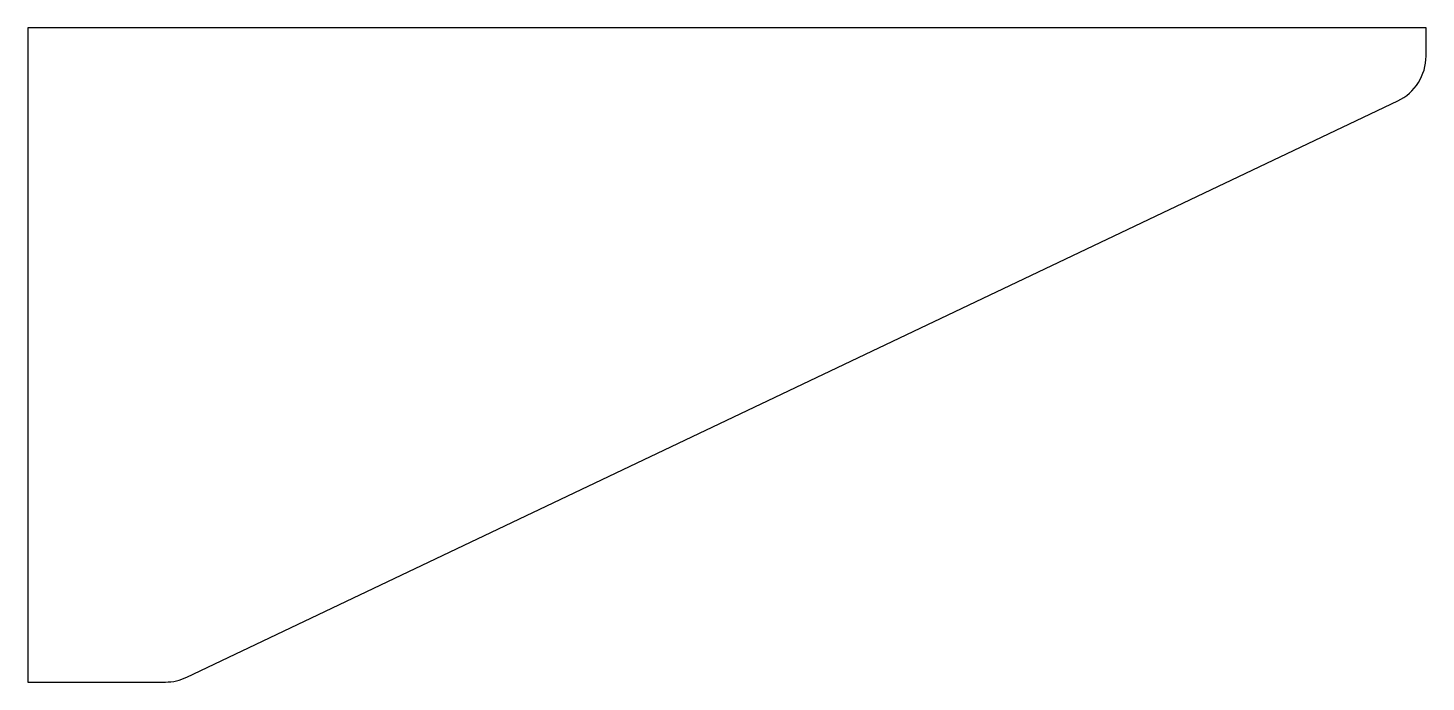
# Model space of a CAD drawing. Extents: x -70 to 70, y -66 to 0.
import ezdxf

# ---------------------------------------------------------------- set-up
doc = ezdxf.new("R2010")
doc.units = 0

msp = doc.modelspace()

# ---------------------------------------------------------------- linework, layer by layer
at = {"layer": '1'}
msp.add_lwpolyline([(70.5, 0), (-70.5, 0), (-70.5, -66), (-56.63, -66, 0.111564), (-54.48, -65.51), (67.65, -7.36, 0.289281), (70.5, -2.84)], format="xyb", close=True, dxfattribs=at)

doc.saveas('drawing.dxf')
